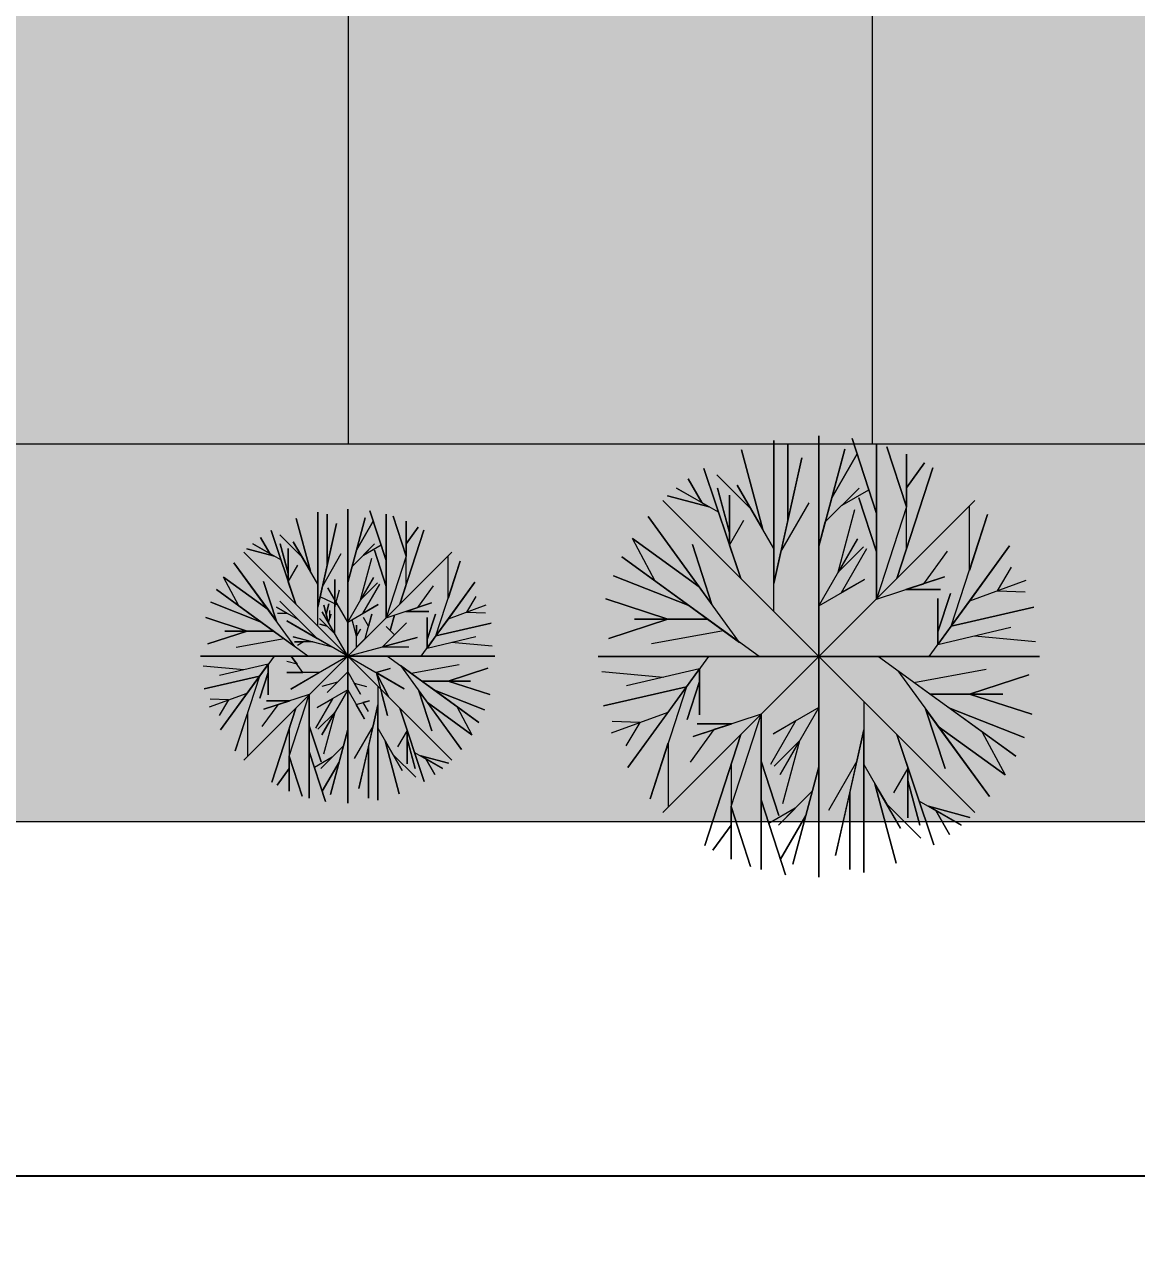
# Model space of a CAD drawing. Header units: millimetres. Extents: x 0 to 241, y -16 to 86.
# Drawn here: x 210.1 to 215.41, y -16.19 to -10.4 of the extents above; entities that cross this region are included whole.
import ezdxf

# ---------------------------------------------------------------- set-up
doc = ezdxf.new("R2010")
doc.units = ezdxf.units.MM
for name, color, linetype, lineweight in [('Warstwa1', 92, 'Continuous', 15), ('Warstwa2', 30, 'Continuous', 15), ('Warstwa3', 7, 'Continuous', 15), ('Warstwa4', 91, 'Continuous', 20)]:
    doc.layers.add(name, color=color, linetype=linetype, lineweight=lineweight)
doc.layers.add('Warstwa5', color=7, linetype='Continuous', lineweight=15, true_color=0x9bc7df)
doc.layers.add('Warstwa8', color=7, linetype='Continuous', lineweight=18, true_color=0xededed)
doc.styles.get("Standard").update_dxf_attribs({"font": 'arial.ttf'})
doc.dimstyles.new('Kopia ISO-25', dxfattribs={"dimtxt": 0.5, "dimasz": 0.5, "dimexe": 0.3, "dimexo": 0, "dimgap": 0.3, "dimtad": 1, "dimdec": 0, "dimtxsty": 'Standard', "dimcen": 2.5, "dimadec": 0, "dimazin": 0, "dimtfac": 1, "dimtdec": 0, "dimtmove": 0, "dimatfit": 3, "dimfxl": 1, "dimarcsym": 0})

# ---------------------------------------------------------------- blocks, each defined once
blk = doc.blocks.new('*D12')
at = {"layer": 'Defpoints', "color": 0, "transparency": 16777216}
for p in [(191.5, -14.2), (218.35, -14.2), (218.35, -15.8916)]:
    blk.add_point(p, dxfattribs=at)
at = {"layer": 'Warstwa3', "color": 0, "lineweight": -2, "transparency": 16777216}
for p, q in [((191.5, -14.2), (191.5, -16.1916)), ((218.35, -14.2), (218.35, -16.1916)), ((192, -15.8916), (217.85, -15.8916))]:
    blk.add_line(p, q, dxfattribs=at)
at = {"layer": 'Warstwa3', "color": 0, "transparency": 16777216}
for points in [[(192, -15.8083), (192, -15.975), (191.5, -15.8916)], [(217.85, -15.8083), (217.85, -15.975), (218.35, -15.8916)]]:
    blk.add_solid(points, dxfattribs=at)
at = {"layer": 'Warstwa3', "color": 0, "transparency": 16777216, "insert": (204.925, -15.3406), "char_height": 0.5, "attachment_point": 5}
blk.add_mtext('27', dxfattribs=at)

msp = doc.modelspace()

# ---------------------------------------------------------------- hatches: boundary and pattern name
at = {"layer": 'Warstwa4'}
h = msp.add_hatch(color=256, dxfattribs=at)
h.set_gradient(color1=(127, 255, 127), color2=(127, 255, 127), tint=1)
h.paths.add_polyline_path([(191.5, -14.2), (218.35, -14.2), (218.35, 26.2), (199.596, 26.887), (199.596, 26.817), (199.596, 26.1232), (206.7291, 25.763), (206.7291, 24.2463), (216.65, 23.8873), (216.65, -12.4), (214.3, -12.4), (193.6, -12.4), (193.5, -12.4), (193.5, 27.1103), (191.5, 27.1835)])
at = {"layer": 'Warstwa8'}
h = msp.add_hatch(dxfattribs=at)
h.set_pattern_fill('ANSI37', color=256, scale=0.001, angle=90, style=0)
h.set_pattern_definition([(135, (218.5, -14.2), (-0.00224506403, -0.00224506403), []), (225, (218.5, -14.2), (0.00224506403, -0.00224506403), [])])
h.paths.add_polyline_path([(193.5, 20.4096), (193.5, 11.7), (196.4357, 11.7, 0.414214), (197.1357, 11), (199.8, 11), (205.6797, 11), (205.3357, 10.5548, -0.414214), (205.6357, 10.2548), (209.3797, 10.2548), (209.3797, -0.3723, 0.414214), (210.8797, -1.8723), (216.65, -1.8723), (216.65, 0.1317), (216.6378, 0.1406), (216.5286, 0.345), (216.65, 0.2569), (216.65, 3.4817), (216.5549, 3.6599), (216.65, 3.5908), (216.65, 7.8411), (216.6205, 7.8626), (216.4991, 8.0898), (216.65, 7.9802), (216.65, 12.7914), (216.3609, 12.6851), (216.3609, 12.5923), (213.9609, 12.5923), (213.9609, 14.4423), (212.8109, 14.4423, -0.414214), (213.9609, 15.5923, -0.414214), (212.8109, 16.7423), (213.9609, 16.7423), (213.9609, 18.5923), (216.3609, 18.5923), (216.3609, 17.3212), (216.65, 17.3212), (216.65, 17.7834), (216.562, 17.9482), (216.65, 17.8843), (216.65, 22.4908), (216.6215, 22.5115), (216.5002, 22.7387), (216.65, 22.6299), (216.65, 23.8873), (206.7291, 24.2463), (206.7291, 25.763), (199.596, 26.1232), (199.596, 26.4096), (196.4357, 26.4096), (196.4357, 20.4096)])
h.paths.add_polyline_path([(197.1884, 15.2219), (198.7884, 15.2219), (198.7884, 14.2219), (197.1884, 14.2219)], flags=16)
h.paths.add_polyline_path([(197.1884, 13.9219), (198.7884, 13.9219), (198.7884, 12.9219), (197.1884, 12.9219)], flags=16)
h.paths.add_polyline_path([(197.1884, 12.6219), (198.7884, 12.6219), (198.7884, 11.6219), (197.1884, 11.6219)], flags=16)
h.paths.add_polyline_path([(201.4757, 14.5902), (201.5757, 14.5902), (201.5757, 13.2902), (201.4757, 13.2902)], flags=16)
h.paths.add_polyline_path([(201.4757, 13.1102), (201.5757, 13.1102), (201.5757, 11.8102), (201.4757, 11.8102)], flags=16)
h.paths.add_polyline_path([(201.9252, 18.0691), (202.2125, 18.1556), (202.2009, 17.9507)], flags=16)
h.paths.add_polyline_path([(200.9858, 22.102), (201.05, 23.2502), (200.2014, 23.2977), (200.3354, 25.6939), (206.326, 25.3588), (206.192, 22.9626), (202.1982, 23.186, -0.414214)], flags=16)
h.paths.add_polyline_path([(204.682, 14.8879), (205.282, 14.8879), (205.282, 14.1879), (204.682, 14.1879)], flags=16)
h.paths.add_polyline_path([(204.682, 14.0379), (205.282, 14.0379), (205.282, 13.3379), (204.682, 13.3379)], flags=16)
h.paths.add_polyline_path([(204.682, 13.1879), (205.282, 13.1879), (205.282, 12.4879), (204.682, 12.4879)], flags=16)
h.paths.add_polyline_path([(204.682, 12.3379), (205.282, 12.3379), (205.282, 11.6379), (204.682, 11.6379)], flags=16)
h.paths.add_polyline_path([(209.7433, 13.877), (209.8433, 13.877), (209.8433, 12.577), (209.7433, 12.577)], flags=16)
h.paths.add_polyline_path([(209.7433, 12.377), (209.8433, 12.377), (209.8433, 11.077), (209.7433, 11.077)], flags=16)
h.paths.add_polyline_path([(209.7433, 10.897), (209.8433, 10.897), (209.8433, 9.597), (209.7433, 9.597)], flags=16)
h.paths.add_polyline_path([(208.8533, 21.4478), (208.9208, 23.8469), (214.9184, 23.678), (214.8509, 21.279), (213.0016, 21.331), (212.9693, 20.1815, -0.414214), (211.8521, 21.3634, -0.414214), (210.6702, 20.2462), (210.7025, 21.3958)], flags=16)
h.paths.add_polyline_path([(212.6933, 10.797), (216.1933, 10.797), (216.1933, 9.097), (212.6933, 9.097), (212.6933, 9.797, -1), (212.6933, 10.097)], flags=16)
h.paths.add_polyline_path([(212.6933, 8.697), (216.1933, 8.697), (216.1933, 6.997), (212.6933, 6.997), (212.6933, 7.697, -1), (212.6933, 7.997)], flags=16)
h.paths.add_polyline_path([(212.6933, 6.597), (216.1933, 6.597), (216.1933, 4.897), (212.6933, 4.897), (212.6933, 5.597, -1), (212.6933, 5.897)], flags=16)
h.paths.add_polyline_path([(212.6933, 4.497), (216.1933, 4.497), (216.1933, 2.797), (212.6933, 2.797), (212.6933, 3.497, -1), (212.6933, 3.797)], flags=16)
h.paths.add_polyline_path([(212.6933, 2.397), (216.1933, 2.397), (216.1933, 0.697), (212.6933, 0.697), (212.6933, 1.397, -1), (212.6933, 1.697)], flags=16)
h.paths.add_polyline_path([(212.6933, 0.297), (216.1933, 0.297), (216.1933, -1.403), (212.6933, -1.403), (212.6933, -0.703, -1), (212.6933, -0.403)], flags=16)
h.paths.add_polyline_path([(205.6357, 10.2548), (205.6357, -0.3723), (209.3797, -0.3723), (209.3797, 10.2548)], flags=17)
h.paths.add_polyline_path([(207.8744, 8.2469), (207.977, 8.5289), (208.0796, 8.2469)], flags=16)
h.paths.add_polyline_path([(193.5, 11.7), (193.5, -3.6059), (197.375, -3.6059, -0.198912), (196.9357, -2.5452), (196.9357, 10.2548, -0.414214), (197.2357, 10.5548), (205.3357, 10.5548), (205.6797, 11), (199.8, 11), (197.1357, 11, -0.414214), (196.4357, 11.7)])
h.paths.add_polyline_path([(194.9983, 7.3509), (194.8957, 7.6329), (195.1009, 7.6329)], flags=16)
h.paths.add_polyline_path([(213.7649, -1.8723), (211.65, -7.4), (211.65, -12.4), (216.6347, -12.4), (216.65, -12.3529), (216.65, -11.4025), (216.5388, -11.1942), (216.65, -11.275), (216.65, -6.6888), (216.6342, -6.6592), (216.65, -6.6707), (216.65, -2.6839), (216.594, -2.5789), (216.65, -2.6196), (216.65, -1.8723)])
h.paths.add_polyline_path([(209.3797, -0.3723), (205.6357, -0.3723), (205.6357, -2.5452), (208.65, -7.4), (208.65, -12.4), (209.0855, -12.4), (209.1236, -12.334), (209.145, -12.4), (211.65, -12.4), (211.65, -7.4), (213.7649, -1.8723), (210.8797, -1.8723, -0.414214)])
h.paths.add_polyline_path([(211.8946, -5.7811), (212.1765, -5.8837), (211.8946, -5.9863)], flags=16)
h.paths.add_polyline_path([(208.476, -1.991), (208.4137, -1.6975), (208.6501, -1.8822)], flags=16)
h.paths.add_polyline_path([(205.6357, -2.5452, -0.414214), (204.1357, -4.0452), (203.15, -4.0452), (203.15, -7.4), (203.15, -12.4), (208.65, -12.4), (208.65, -7.4)])
h.paths.add_polyline_path([(198.4357, -4.0452, -0.198912), (197.375, -3.6059), (193.5, -3.6059), (193.5, -12.3979), (193.5229, -12.4), (197.19, -12.4), (197.19, -12.2864), (197.2, -7.4), (197.2, -12.4), (197.3566, -12.4), (197.3726, -12.3722), (197.3816, -12.4), (203.15, -12.4), (203.15, -7.4), (203.15, -4.0452)])
h.paths.add_polyline_path([(201.7499, -5.7811), (202.0318, -5.8837), (201.7499, -5.9863)], flags=16)
h.paths.add_polyline_path([(195.8415, -10.0982), (195.8415, -10.0329, 1.765487), (194.6697, -9.1767), (194.6182, -9.1032, -1.717481)], flags=16)
h.paths.add_polyline_path([(195.7903, -9.718), (195.7903, -10.6895, -0.955498), (195.7603, -11.3478, -0.955498), (195.7303, -10.6895), (195.7303, -10.1026), (195.1703, -10.1026), (195.1703, -10.0426), (195.7303, -10.0426), (195.7303, -9.778), (194.9303, -9.778), (194.2707, -8.836), (193.9173, -8.8695), (193.9122, -8.8108), (194.3107, -8.776), (194.9703, -9.718)], flags=16)
h.paths.add_polyline_path([(197.1357, 10.2548), (197.1357, 1.9548), (205.4357, 1.9548), (205.4357, 10.2548)], flags=17)
h.paths.add_polyline_path([(199.7357, 3.3548), (199.7357, 2.2048, -0.414214), (198.5857, 3.3548, -0.414214), (197.4357, 2.2048), (197.4357, 3.3548), (197.4357, 10.0548), (198.4357, 10.0548, -1), (198.7357, 10.0548), (199.7357, 10.0548)], flags=16)
h.paths.add_polyline_path([(200.1357, 10.0548), (201.1357, 10.0548, -1), (201.4357, 10.0548), (202.4357, 10.0548), (202.4357, 3.3548), (202.4357, 2.2048, -0.414214), (201.2857, 3.3548, -0.414214), (200.1357, 2.2048), (200.1357, 3.3548)], flags=16)
h.paths.add_polyline_path([(199.8357, 9.2048), (199.8357, 9.4048), (200.0357, 9.4048), (200.0357, 9.2048)], flags=16)
h.paths.add_polyline_path([(200.0357, 4.1048), (200.0357, 3.9048), (199.8357, 3.9048), (199.8357, 4.1048)], flags=16)
h.paths.add_polyline_path([(202.8357, 10.0548), (203.8357, 10.0548, -1), (204.1357, 10.0548), (205.1357, 10.0548), (205.1357, 3.3548), (205.1357, 2.2048, -0.414214), (203.9857, 3.3548, -0.414214), (202.8357, 2.2048), (202.8357, 3.3548)], flags=16)
h.paths.add_polyline_path([(197.3857, 9.2048), (197.1857, 9.2048), (197.1857, 9.4048), (197.3857, 9.4048)], flags=16)
h.paths.add_polyline_path([(202.5357, 9.2048), (202.5357, 9.4048), (202.7357, 9.4048), (202.7357, 9.2048)], flags=16)
h.paths.add_polyline_path([(197.3857, 4.1048), (197.3857, 3.9048), (197.1857, 3.9048), (197.1857, 4.1048)], flags=16)
h.paths.add_polyline_path([(202.5357, 4.1048), (202.7357, 4.1048), (202.7357, 3.9048), (202.5357, 3.9048)], flags=16)
h.paths.add_polyline_path([(205.1854, 9.2575), (205.1854, 9.4575), (205.3854, 9.4575), (205.3854, 9.2575)], flags=16)
h.paths.add_polyline_path([(205.1854, 4.1575), (205.3854, 4.1575), (205.3854, 3.9575), (205.1854, 3.9575)], flags=16)
h.paths.add_polyline_path([(198.7464, 21.6634), (198.7464, 25.4801), (197.0978, 25.4801), (197.0978, 21.6634)], flags=24)

# ---------------------------------------------------------------- linework, layer by layer
at = {"layer": 'Warstwa1'}
for p, q in [((216.8093, -12.4), (193.6, -12.4)), ((213.6791, -13.1988), (213.6791, -12.3828)), ((213.6791, -12.3828), (213.6791, -12.898)), ((213.7464, -12.7644), (213.7464, -12.3971)), ((213.7464, -12.3971), (213.7464, -12.7644)), ((213.8939, -14.4666), (213.8939, -12.3606)), ((213.8939, -12.3606), (213.8939, -13.4136)), ((213.8939, -13.4136), (213.8939, -12.3606)), ((213.8939, -12.3606), (213.8939, -14.4666)), ((214.1687, -12.7302), (214.0526, -12.3726)), ((214.0526, -12.3726), (214.1687, -12.7302)), ((214.1687, -12.7302), (214.1687, -12.3971)), ((214.1687, -12.3971), (214.1687, -12.9142)), ((213.6264, -12.8067), (213.5247, -12.4274)), ((213.5247, -12.4274), (213.6264, -12.8067)), ((213.8939, -12.8871), (214.0183, -12.4231)), ((214.0183, -12.4231), (213.9561, -12.6551)), ((213.9561, -12.6551), (214.0765, -12.4464)), ((214.0765, -12.4464), (213.9561, -12.6551)), ((214.312, -12.698), (214.219, -12.4121)), ((214.219, -12.4121), (214.312, -12.698)), ((214.312, -12.6088), (214.312, -12.4472)), ((214.312, -12.4472), (214.312, -12.698)), ((213.5216, -13.0413), (213.3457, -12.5153)), ((213.3457, -12.5153), (213.5216, -13.0413)), ((213.6791, -13.064), (213.8136, -12.4648)), ((213.8136, -12.4648), (213.7464, -12.7644)), ((214.2662, -13.0413), (214.4381, -12.5122)), ((214.4381, -12.5122), (214.2662, -13.0413)), ((214.312, -12.6088), (214.3987, -12.4895)), ((214.3987, -12.4895), (214.312, -12.6088)), ((213.3359, -12.6788), (213.2702, -12.5652)), ((213.2702, -12.5652), (213.3359, -12.6788)), ((213.5699, -12.7089), (213.4075, -12.5465)), ((213.4157, -12.7246), (213.2147, -12.6089)), ((213.2147, -12.6089), (213.3359, -12.6788)), ((213.4682, -12.822), (213.4112, -12.6093)), ((213.4112, -12.6093), (213.4397, -12.7156)), ((213.6791, -12.898), (213.5045, -12.5956)), ((213.5045, -12.5956), (213.6264, -12.8067)), ((213.925, -12.7711), (214.0865, -12.6096)), ((214.0865, -12.6096), (214.0057, -12.6904)), ((214.0057, -12.6904), (214.1321, -12.6174)), ((214.312, -12.9005), (214.312, -12.6088)), ((213.8939, -13.4136), (213.1493, -12.669)), ((213.1493, -12.669), (214.6385, -14.1582)), ((213.1493, -14.1582), (214.6385, -12.669)), ((213.371, -12.6991), (213.173, -12.6461)), ((213.173, -12.6461), (213.371, -12.6991)), ((213.3359, -12.6788), (213.371, -12.6991)), ((213.4682, -12.8815), (213.4682, -12.6435)), ((213.4682, -12.6435), (213.4682, -12.8815)), ((213.7127, -12.9142), (213.8482, -12.6796)), ((213.9561, -12.6551), (213.8939, -12.8871)), ((213.8939, -13.4136), (214.6385, -12.669)), ((214.1687, -12.9142), (214.0848, -12.6558)), ((214.0848, -12.6558), (214.1687, -12.9142)), ((211.5034, -13.268), (211.5034, -12.7239)), ((211.5034, -12.7239), (211.5034, -13.0674)), ((211.5483, -12.9783), (211.5483, -12.7335)), ((211.5483, -12.7335), (211.5483, -12.9783)), ((211.6466, -14.1132), (211.6466, -12.7092)), ((211.6466, -12.7092), (211.6466, -13.4112)), ((211.6466, -13.4112), (211.6466, -12.7092)), ((211.6466, -12.7092), (211.6466, -14.1132)), ((211.8298, -12.9555), (211.7524, -12.7172)), ((211.7524, -12.7172), (211.8298, -12.9555)), ((211.8298, -12.9555), (211.8298, -12.7335)), ((211.8298, -12.7335), (211.8298, -13.0782)), ((211.9253, -12.9341), (211.8634, -12.7435)), ((211.8634, -12.7435), (211.9253, -12.9341)), ((213.5161, -13.3458), (213.08, -12.7456)), ((213.08, -12.7456), (213.3235, -13.0807)), ((213.4397, -12.7156), (213.4682, -12.822)), ((213.6264, -12.8067), (213.5699, -12.7089)), ((213.9863, -13.0109), (214.0664, -12.7119)), ((214.312, -12.698), (214.1687, -13.1388)), ((214.1687, -13.1388), (214.1687, -12.7302)), ((214.5256, -13.2689), (214.699, -12.735)), ((214.6123, -13.0019), (214.6123, -12.6952)), ((214.699, -12.735), (214.6123, -13.0019)), ((211.4683, -13.0065), (211.4005, -12.7537)), ((211.4005, -12.7537), (211.4683, -13.0065)), ((211.5034, -13.1781), (211.5931, -12.7786)), ((211.5931, -12.7786), (211.5483, -12.9783)), ((211.6466, -13.0602), (211.7295, -12.7508)), ((211.7295, -12.7508), (211.6881, -12.9055)), ((211.6881, -12.9055), (211.7684, -12.7664)), ((211.7684, -12.7664), (211.6881, -12.9055)), ((211.9253, -12.8747), (211.9253, -12.7669)), ((211.9253, -12.7669), (211.9253, -12.9341)), ((211.9253, -12.8747), (211.9831, -12.7951)), ((211.9831, -12.7951), (211.9253, -12.8747)), ((213.4682, -12.8815), (213.4682, -12.7625)), ((213.4682, -12.7625), (213.4682, -12.822)), ((213.4682, -12.8815), (213.5366, -12.763)), ((213.7464, -12.7644), (213.6791, -13.064)), ((213.8939, -12.8871), (213.925, -12.7711)), ((211.2746, -12.9213), (211.2308, -12.8455)), ((211.2308, -12.8455), (211.2746, -12.9213)), ((211.3984, -13.163), (211.2811, -12.8123)), ((211.2811, -12.8123), (211.3984, -13.163)), ((211.4306, -12.9413), (211.3224, -12.8331)), ((211.5034, -13.0674), (211.387, -12.8658)), ((211.387, -12.8658), (211.4683, -13.0065)), ((211.8948, -13.163), (212.0094, -12.8102)), ((212.0094, -12.8102), (211.8948, -13.163)), ((213.3235, -13.0807), (213.0049, -12.8493)), ((213.0049, -12.8493), (213.3235, -13.0807)), ((213.1141, -13.0538), (213.0049, -12.8493)), ((213.4682, -12.822), (213.4682, -12.8815)), ((213.8939, -13.1709), (214.0787, -12.8509)), ((214.0787, -12.8509), (213.9863, -13.0109)), ((211.6466, -13.4112), (211.1502, -12.9148)), ((211.1502, -12.9148), (212.143, -13.9076)), ((211.1502, -13.9076), (212.143, -12.9148)), ((211.298, -12.9348), (211.166, -12.8995)), ((211.166, -12.8995), (211.298, -12.9348)), ((211.3278, -12.9518), (211.1938, -12.8747)), ((211.1938, -12.8747), (211.2746, -12.9213)), ((211.2746, -12.9213), (211.298, -12.9348)), ((211.3628, -13.0167), (211.3248, -12.8749)), ((211.3248, -12.8749), (211.3438, -12.9458)), ((211.3628, -13.0564), (211.3628, -12.8977)), ((211.3628, -12.8977), (211.3628, -13.0564)), ((211.5258, -13.0782), (211.6161, -12.9218)), ((211.6881, -12.9055), (211.6466, -13.0602)), ((211.6466, -13.4112), (212.143, -12.9148)), ((211.6673, -12.9828), (211.775, -12.8752)), ((211.775, -12.8752), (211.7212, -12.929)), ((211.7212, -12.929), (211.8054, -12.8804)), ((211.8298, -13.0782), (211.7739, -12.906)), ((211.7739, -12.906), (211.8298, -13.0782)), ((211.9253, -13.0691), (211.9253, -12.8747)), ((213.3841, -13.1642), (213.2914, -12.879)), ((213.2914, -12.879), (213.3841, -13.1642)), ((213.5216, -13.0413), (213.4682, -12.8815)), ((213.6791, -12.898), (213.6791, -13.064)), ((213.6791, -13.064), (213.7127, -12.9142)), ((213.8939, -12.8871), (213.8939, -13.1709)), ((213.9863, -13.0109), (214.107, -12.8902)), ((214.107, -12.8902), (213.9863, -13.0109)), ((214.0028, -13.1081), (214.1239, -12.8983)), ((214.1687, -12.9142), (214.1687, -13.1388)), ((214.2662, -13.0413), (214.312, -12.9005)), ((214.3944, -13.0655), (214.5074, -12.9099)), ((214.4204, -13.4136), (214.8045, -12.8849)), ((214.8045, -12.8849), (214.6125, -13.1493)), ((211.3947, -13.366), (211.104, -12.9658)), ((211.104, -12.9658), (211.2663, -13.1892)), ((211.3438, -12.9458), (211.3628, -13.0167)), ((211.3628, -13.0564), (211.3628, -12.9771)), ((211.3628, -12.9771), (211.3628, -13.0167)), ((211.3628, -13.0564), (211.4084, -12.9774)), ((211.4683, -13.0065), (211.4306, -12.9413)), ((211.5483, -12.9783), (211.5034, -13.1781)), ((211.7082, -13.1427), (211.7616, -12.9433)), ((211.9253, -12.9341), (211.8298, -13.2279)), ((211.8298, -13.2279), (211.8298, -12.9555)), ((212.0677, -13.3147), (212.1834, -12.9587)), ((212.1256, -13.1367), (212.1256, -12.9322)), ((212.1834, -12.9587), (212.1256, -13.1367)), ((213.6094, -13.4136), (212.9545, -12.9378)), ((212.9545, -12.9378), (213.2736, -13.1697)), ((211.2663, -13.1892), (211.0539, -13.0349)), ((211.0539, -13.0349), (211.2663, -13.1892)), ((211.1267, -13.1713), (211.0539, -13.0349)), ((211.3628, -13.0167), (211.3628, -13.0564)), ((211.6466, -13.0602), (211.6673, -12.9828)), ((211.6466, -13.2494), (211.7698, -13.036)), ((211.7698, -13.036), (211.7082, -13.1427)), ((213.2736, -13.1697), (212.914, -13.0283)), ((212.914, -13.0283), (213.2736, -13.1697)), ((214.1687, -13.1388), (214.4939, -13.0332)), ((214.4939, -13.0332), (214.3091, -13.0932)), ((214.7473, -13.0997), (214.8137, -12.9874)), ((211.4569, -13.4112), (211.0204, -13.094)), ((211.0204, -13.094), (211.2331, -13.2486)), ((211.3068, -13.2449), (211.245, -13.0547)), ((211.245, -13.0547), (211.3068, -13.2449)), ((211.3984, -13.163), (211.3628, -13.0564)), ((211.5034, -13.0674), (211.5034, -13.1781)), ((211.5034, -13.1781), (211.5258, -13.0782)), ((211.6466, -13.2494), (211.5519, -13.0853)), ((211.5519, -13.0853), (211.5992, -13.1673)), ((211.5857, -13.3056), (211.5857, -13.046)), ((211.5857, -13.046), (211.5857, -13.1758)), ((211.5857, -13.1758), (211.6076, -13.0941)), ((211.6466, -13.0602), (211.6466, -13.2494)), ((211.7082, -13.1427), (211.7887, -13.0622)), ((211.7887, -13.0622), (211.7082, -13.1427)), ((211.7192, -13.2075), (211.7999, -13.0676)), ((211.8298, -13.0782), (211.8298, -13.2279)), ((211.8948, -13.163), (211.9253, -13.0691)), ((211.9803, -13.1791), (212.0556, -13.0753)), ((211.9976, -13.4112), (212.2537, -13.0587)), ((212.2537, -13.0587), (212.1257, -13.2349)), ((213.3235, -13.0807), (213.3841, -13.1642)), ((213.5216, -13.0413), (213.5216, -13.0413)), ((213.5216, -13.0413), (213.6791, -13.1988)), ((214.2662, -13.0413), (213.8939, -13.4136)), ((213.8939, -13.1709), (214.1117, -13.0452)), ((214.1117, -13.0452), (214.0028, -13.1081)), ((214.3091, -13.0932), (214.3944, -13.0655)), ((214.3091, -13.0932), (214.4744, -13.0932)), ((214.4744, -13.0932), (214.3091, -13.0932)), ((214.8822, -13.05), (214.6125, -13.1493)), ((214.8822, -13.05), (214.6125, -13.1493)), ((214.8822, -13.05), (214.8822, -13.05)), ((214.8822, -13.05), (214.8822, -13.05)), ((214.8822, -13.05), (214.8822, -13.05)), ((214.8822, -13.05), (214.8822, -13.05)), ((214.8822, -13.05), (214.8822, -13.05)), ((214.8822, -13.05), (214.8822, -13.05)), ((211.2331, -13.2486), (210.9933, -13.1543)), ((210.9933, -13.1543), (211.2331, -13.2486)), ((211.5011, -13.3272), (211.3224, -13.1485)), ((211.3224, -13.1485), (211.4118, -13.2378)), ((211.5992, -13.1673), (211.5146, -13.1281)), ((212.2156, -13.2019), (212.2598, -13.127)), ((213.1745, -13.235), (212.8775, -13.1385)), ((212.8775, -13.1385), (213.1745, -13.235)), ((214.4624, -13.2955), (214.5218, -13.1128)), ((214.5218, -13.1128), (214.4624, -13.2955)), ((214.4624, -13.3558), (214.4624, -13.1361)), ((214.4624, -13.1361), (214.4624, -13.2955)), ((214.6125, -13.1493), (214.5256, -13.2689)), ((214.6125, -13.1493), (214.6125, -13.1493)), ((214.6125, -13.1493), (214.6125, -13.1493)), ((214.6125, -13.1493), (214.6125, -13.1493)), ((214.7473, -13.0997), (214.7473, -13.0997)), ((214.7473, -13.0997), (214.8794, -13.1043)), ((211.2663, -13.1892), (211.3068, -13.2449)), ((211.4118, -13.2378), (211.3063, -13.1769)), ((211.3063, -13.1769), (211.359, -13.2074)), ((211.359, -13.2074), (211.312, -13.2074)), ((211.3984, -13.163), (211.3984, -13.163)), ((211.3984, -13.163), (211.5034, -13.268)), ((211.6466, -13.4112), (211.5248, -13.2001)), ((211.5248, -13.2001), (211.5857, -13.3056)), ((211.5552, -13.2529), (211.5327, -13.1688)), ((211.5327, -13.1688), (211.5439, -13.2108)), ((211.5439, -13.2108), (211.557, -13.162)), ((211.557, -13.162), (211.5439, -13.2108)), ((211.5439, -13.2108), (211.5552, -13.2529)), ((211.5552, -13.2529), (211.5664, -13.2111)), ((211.5608, -13.232), (211.5608, -13.1934)), ((211.5664, -13.2111), (211.5608, -13.232)), ((211.8948, -13.163), (211.6466, -13.4112)), ((211.6466, -13.2494), (211.7918, -13.1656)), ((211.7918, -13.1656), (211.7192, -13.2075)), ((211.7303, -13.3275), (211.7616, -13.2106)), ((211.7616, -13.2106), (211.746, -13.269)), ((211.8298, -13.2279), (212.0466, -13.1575)), ((212.0466, -13.1575), (211.9234, -13.1975)), ((211.9234, -13.1975), (211.9803, -13.1791)), ((211.9234, -13.1975), (212.0336, -13.1975)), ((212.0336, -13.1975), (211.9234, -13.1975)), ((212.0256, -13.3324), (212.0652, -13.2106)), ((212.0652, -13.2106), (212.0256, -13.3324)), ((212.3054, -13.1688), (212.1257, -13.2349)), ((212.3054, -13.1688), (212.1257, -13.2349)), ((212.2156, -13.2019), (212.2156, -13.2019)), ((212.2156, -13.2019), (212.3036, -13.205)), ((212.3054, -13.1688), (212.3054, -13.1688)), ((212.3054, -13.1688), (212.3054, -13.1688)), ((212.3054, -13.1688), (212.3054, -13.1688)), ((212.3054, -13.1688), (212.3054, -13.1688)), ((212.3054, -13.1688), (212.3054, -13.1688)), ((212.3054, -13.1688), (212.3054, -13.1688)), ((213.2736, -13.1697), (213.3635, -13.235)), ((214.5256, -13.2689), (214.9203, -13.1784)), ((214.9203, -13.1784), (214.5256, -13.2689)), ((211.167, -13.2921), (210.969, -13.2277)), ((210.969, -13.2277), (211.167, -13.2921)), ((211.2331, -13.2486), (211.293, -13.2921)), ((211.6466, -13.4112), (211.3556, -13.2432)), ((211.3556, -13.2432), (211.5011, -13.3272)), ((211.5857, -13.3056), (211.5119, -13.2319)), ((211.5119, -13.2319), (211.5488, -13.2688)), ((211.5488, -13.2688), (211.5139, -13.2594)), ((211.5139, -13.2594), (211.5488, -13.2688)), ((211.6885, -13.3162), (211.6673, -13.2374)), ((211.6885, -13.3693), (211.6885, -13.2631)), ((211.6885, -13.2631), (211.6885, -13.3162)), ((211.746, -13.269), (211.7217, -13.2269)), ((211.8122, -13.3668), (211.9268, -13.2522)), ((211.8695, -13.3095), (211.8298, -13.2699)), ((211.8298, -13.2699), (211.8497, -13.2897)), ((211.8497, -13.2897), (211.8697, -13.215)), ((211.8697, -13.215), (211.8497, -13.2897)), ((211.9268, -13.2522), (211.8695, -13.3095)), ((212.0256, -13.3726), (212.0256, -13.2262)), ((212.0256, -13.2262), (212.0256, -13.3324)), ((212.1257, -13.2349), (212.0677, -13.3147)), ((212.0677, -13.3147), (212.3309, -13.2544)), ((212.3309, -13.2544), (212.0677, -13.3147)), ((212.1257, -13.2349), (212.1257, -13.2349)), ((212.1257, -13.2349), (212.1257, -13.2349)), ((212.1257, -13.2349), (212.1257, -13.2349)), ((213.1745, -13.235), (212.8921, -13.3267)), ((212.8921, -13.3267), (213.1745, -13.235)), ((213.3635, -13.235), (213.0154, -13.235)), ((213.0154, -13.235), (213.1745, -13.235)), ((213.1745, -13.235), (213.3635, -13.235)), ((213.3635, -13.235), (213.5161, -13.3458)), ((214.5256, -13.2689), (214.4624, -13.3558)), ((211.167, -13.2921), (210.9788, -13.3532)), ((210.9788, -13.3532), (211.167, -13.2921)), ((211.293, -13.2921), (211.0609, -13.2921)), ((211.0609, -13.2921), (211.167, -13.2921)), ((211.3439, -13.329), (211.1142, -13.3708)), ((211.167, -13.2921), (211.293, -13.2921)), ((211.293, -13.2921), (211.3947, -13.366)), ((211.5732, -13.3688), (211.3867, -13.3188)), ((211.3867, -13.3188), (211.4799, -13.3438)), ((211.5011, -13.3272), (211.5732, -13.3688)), ((211.6466, -13.4112), (211.9778, -13.3224)), ((211.6466, -13.4112), (211.7303, -13.3275)), ((211.6885, -13.3162), (211.708, -13.2824)), ((211.708, -13.2824), (211.6885, -13.3162)), ((211.9778, -13.3224), (211.8122, -13.3668)), ((212.0677, -13.3147), (212.0256, -13.3726)), ((212.0256, -13.3726), (212.2576, -13.3179)), ((213.4398, -13.2904), (213.0953, -13.353)), ((214.4624, -13.3558), (214.8104, -13.2737)), ((214.4624, -13.2955), (214.4624, -13.3558)), ((214.6364, -13.3148), (214.9287, -13.341)), ((211.4799, -13.3438), (211.3921, -13.3438)), ((211.3921, -13.3438), (211.436, -13.3438)), ((211.436, -13.3438), (211.4065, -13.3608)), ((211.8122, -13.3668), (211.9374, -13.3668)), ((212.0256, -13.3324), (212.0256, -13.3726)), ((212.1416, -13.3453), (212.3365, -13.3627)), ((211.6466, -13.4112), (210.9446, -13.4112)), ((210.9446, -13.4112), (212.3486, -13.4112)), ((211.4982, -13.4112), (210.9446, -13.4112)), ((211.2956, -13.4112), (211.0395, -13.7636)), ((211.6466, -13.4112), (211.1502, -13.9076)), ((211.2956, -13.4112), (211.4982, -13.4112)), ((211.2956, -13.4112), (211.4569, -13.4112)), ((211.4047, -13.4504), (211.3556, -13.4373)), ((211.6466, -13.4112), (211.3746, -13.5682)), ((211.4331, -13.4897), (211.3763, -13.4112)), ((211.3763, -13.4112), (211.4047, -13.4504)), ((211.3984, -13.6594), (211.6466, -13.4112)), ((211.6466, -13.4112), (211.6466, -14.1132)), ((212.3486, -13.4112), (211.6466, -13.4112)), ((212.143, -13.9076), (211.6466, -13.4112)), ((211.6466, -14.1132), (211.6466, -13.4112)), ((211.6466, -13.4112), (212.3486, -13.4112)), ((211.6466, -13.4112), (212.143, -13.9076)), ((211.6466, -13.4112), (211.9166, -13.567)), ((211.9976, -13.4112), (211.7951, -13.4112)), ((211.7951, -13.4112), (212.3486, -13.4112)), ((211.9976, -13.4112), (211.8363, -13.4112)), ((211.8363, -13.4112), (212.2729, -13.7283)), ((213.8939, -13.4136), (212.8409, -13.4136)), ((212.8409, -13.4136), (214.9469, -13.4136)), ((213.6713, -13.4136), (212.8409, -13.4136)), ((213.3674, -13.4136), (212.9833, -13.9423)), ((213.8939, -13.4136), (213.1493, -14.1582)), ((213.3674, -13.4136), (213.6713, -13.4136)), ((213.3674, -13.4136), (213.6094, -13.4136)), ((213.5216, -13.7859), (213.8939, -13.4136)), ((213.8939, -13.4136), (213.8939, -14.4666)), ((214.9469, -13.4136), (213.8939, -13.4136)), ((214.6385, -14.1582), (213.8939, -13.4136)), ((213.8939, -14.4666), (213.8939, -13.4136)), ((213.8939, -13.4136), (214.9469, -13.4136)), ((213.8939, -13.4136), (214.6385, -14.1582)), ((214.4204, -13.4136), (214.1166, -13.4136)), ((214.1166, -13.4136), (214.9469, -13.4136)), ((214.4204, -13.4136), (214.1785, -13.4136)), ((214.1785, -13.4136), (214.8333, -13.8894)), ((211.1516, -13.4771), (210.9568, -13.4596)), ((211.2676, -13.4497), (211.0356, -13.5044)), ((211.2255, -13.5077), (211.2676, -13.4497)), ((211.2676, -13.4899), (211.228, -13.6117)), ((211.228, -13.6117), (211.2676, -13.4899)), ((211.2676, -13.4497), (211.2676, -13.5962)), ((211.2676, -13.4899), (211.2676, -13.4497)), ((211.2676, -13.5962), (211.2676, -13.4899)), ((211.5106, -13.4897), (211.3556, -13.4897)), ((211.3556, -13.4897), (211.4331, -13.4897)), ((211.3746, -13.5682), (211.5106, -13.4897)), ((211.6466, -13.4869), (211.5491, -13.5844)), ((211.6466, -13.4869), (211.708, -13.5932)), ((211.7816, -13.4891), (211.8491, -13.471)), ((211.8491, -13.471), (211.7816, -13.4891)), ((211.9166, -13.567), (211.7816, -13.4891)), ((211.7816, -13.4891), (211.8423, -13.6069)), ((211.8423, -13.6069), (211.7816, -13.4891)), ((211.7816, -13.4891), (211.8366, -13.6942)), ((212.0002, -13.5303), (211.8985, -13.4563)), ((211.8985, -13.4563), (212.1893, -13.8565)), ((211.9494, -13.4933), (212.179, -13.4516)), ((212.1262, -13.5303), (212.3145, -13.4691)), ((212.3145, -13.4691), (212.1262, -13.5303)), ((213.1514, -13.5125), (212.8592, -13.4862)), ((213.3254, -13.4715), (212.9774, -13.5535)), ((213.2622, -13.5584), (213.3254, -13.4715)), ((213.3254, -13.4715), (213.3254, -13.6911)), ((213.3254, -13.5317), (213.3254, -13.4715)), ((214.4243, -13.5922), (214.2717, -13.4814)), ((214.2717, -13.4814), (214.7079, -14.0817)), ((214.348, -13.5368), (214.6925, -13.4742)), ((214.6133, -13.5922), (214.8957, -13.5005)), ((214.8957, -13.5005), (214.6133, -13.5922)), ((211.2255, -13.5077), (210.9624, -13.568)), ((210.9624, -13.568), (211.2255, -13.5077)), ((211.2255, -13.5077), (211.1099, -13.8636)), ((211.1676, -13.5874), (211.2255, -13.5077)), ((211.5979, -13.5356), (211.5225, -13.5558)), ((211.5491, -13.5844), (211.5979, -13.5356)), ((211.708, -13.5932), (211.6773, -13.54)), ((211.6773, -13.54), (211.7362, -13.5558)), ((211.8948, -13.6594), (211.7898, -13.5544)), ((211.7898, -13.5544), (211.7898, -14.0984)), ((212.0601, -13.5738), (212.0002, -13.5303)), ((212.0002, -13.5303), (212.2323, -13.5303)), ((212.1262, -13.5303), (212.0002, -13.5303)), ((212.2323, -13.5303), (212.1262, -13.5303)), ((212.1262, -13.5303), (212.3242, -13.5946)), ((212.3242, -13.5946), (212.1262, -13.5303)), ((213.2622, -13.5584), (212.8675, -13.6488)), ((212.8675, -13.6488), (213.2622, -13.5584)), ((213.2622, -13.5584), (213.0888, -14.0923)), ((213.1753, -13.678), (213.2622, -13.5584)), ((213.3254, -13.5317), (213.266, -13.7144)), ((213.266, -13.7144), (213.3254, -13.5317)), ((213.3254, -13.6911), (213.3254, -13.5317)), ((210.9878, -13.6535), (211.1676, -13.5874)), ((210.9878, -13.6535), (211.1676, -13.5874)), ((211.0777, -13.6205), (210.9896, -13.6174)), ((211.0395, -13.7636), (211.1676, -13.5874)), ((211.1676, -13.5874), (211.1676, -13.5874)), ((211.1676, -13.5874), (211.1676, -13.5874)), ((211.1676, -13.5874), (211.1676, -13.5874)), ((211.4634, -13.5944), (211.2467, -13.6648)), ((211.3679, -13.8882), (211.4634, -13.5944)), ((211.4634, -13.5944), (211.4634, -13.8668)), ((211.4634, -13.7441), (211.4634, -13.5944)), ((211.574, -13.6149), (211.4933, -13.7547)), ((211.6466, -13.5729), (211.5014, -13.6568)), ((211.5014, -13.6568), (211.574, -13.6149)), ((211.6466, -13.5729), (211.5234, -13.7863)), ((211.6466, -13.7622), (211.6466, -13.5729)), ((211.6466, -13.5729), (211.7262, -13.7108)), ((211.8366, -13.6942), (211.8091, -13.5916)), ((212.0269, -13.6331), (211.9865, -13.5774)), ((211.9865, -13.5774), (212.0483, -13.7676)), ((212.0483, -13.7676), (211.9865, -13.5774)), ((212.2729, -13.7283), (212.0601, -13.5738)), ((212.0601, -13.5738), (212.2999, -13.6681)), ((212.2999, -13.6681), (212.0601, -13.5738)), ((214.5142, -13.6575), (214.4243, -13.5922)), ((214.4243, -13.5922), (214.7724, -13.5922)), ((214.6133, -13.5922), (214.4243, -13.5922)), ((214.7724, -13.5922), (214.6133, -13.5922)), ((214.6133, -13.5922), (214.9103, -13.6888)), ((214.9103, -13.6888), (214.6133, -13.5922)), ((210.9878, -13.6535), (210.9878, -13.6535)), ((210.9878, -13.6535), (210.9878, -13.6535)), ((210.9878, -13.6535), (210.9878, -13.6535)), ((210.9878, -13.6535), (210.9878, -13.6535)), ((210.9878, -13.6535), (210.9878, -13.6535)), ((210.9878, -13.6535), (210.9878, -13.6535)), ((211.0777, -13.6205), (211.0334, -13.6953)), ((211.0777, -13.6205), (211.0777, -13.6205)), ((211.313, -13.6433), (211.2376, -13.747)), ((211.2467, -13.6648), (211.3698, -13.6248)), ((211.3698, -13.6248), (211.2596, -13.6248)), ((211.2596, -13.6248), (211.3698, -13.6248)), ((211.3984, -13.6594), (211.2838, -14.0121)), ((211.2838, -14.0121), (211.3984, -13.6594)), ((211.3698, -13.6248), (211.313, -13.6433)), ((211.3984, -13.6594), (211.3679, -13.7532)), ((211.6864, -13.6419), (211.7511, -13.6245)), ((211.7262, -13.7108), (211.6864, -13.6419)), ((211.7898, -13.6443), (211.7001, -14.0437)), ((211.7511, -13.6245), (211.7187, -13.6332)), ((211.7187, -13.6332), (211.7436, -13.6763)), ((211.745, -13.844), (211.7898, -13.6443)), ((211.7898, -13.6443), (211.7674, -13.7441)), ((211.7898, -13.7549), (211.7898, -13.6443)), ((211.8948, -13.6594), (212.0121, -14.0101)), ((212.0121, -14.0101), (211.8948, -13.6594)), ((211.8948, -13.6594), (211.8948, -13.6594)), ((211.8948, -13.6594), (211.9304, -13.7659)), ((212.1893, -13.8565), (212.0269, -13.6331)), ((212.0269, -13.6331), (212.2393, -13.7874)), ((212.2393, -13.7874), (212.0269, -13.6331)), ((212.1665, -13.6511), (212.2393, -13.7874)), ((212.9057, -13.7772), (213.1753, -13.678)), ((212.9057, -13.7772), (213.1753, -13.678)), ((212.9833, -13.9423), (213.1753, -13.678)), ((213.1753, -13.678), (213.1753, -13.678)), ((213.1753, -13.678), (213.1753, -13.678)), ((213.1753, -13.678), (213.1753, -13.678)), ((213.8939, -13.6563), (213.6761, -13.782)), ((213.8939, -13.6563), (213.7091, -13.9764)), ((213.8939, -13.9401), (213.8939, -13.6563)), ((214.2662, -13.7859), (214.1087, -13.6284)), ((214.1087, -13.6284), (214.1087, -14.4445)), ((214.4643, -13.7465), (214.4037, -13.663)), ((214.4037, -13.663), (214.4964, -13.9483)), ((214.4964, -13.9483), (214.4037, -13.663)), ((214.8333, -13.8894), (214.5142, -13.6575)), ((214.5142, -13.6575), (214.8739, -13.799)), ((214.8739, -13.799), (214.5142, -13.6575)), ((211.1099, -13.8636), (211.1677, -13.6856)), ((211.1677, -13.6856), (211.1677, -13.8901)), ((211.585, -13.6796), (211.5045, -13.7601)), ((211.5045, -13.7601), (211.585, -13.6796)), ((211.5234, -13.7863), (211.585, -13.6796)), ((211.585, -13.6796), (211.5316, -13.879)), ((213.0405, -13.7276), (212.9084, -13.7229)), ((213.0405, -13.7276), (212.9741, -13.8398)), ((213.0405, -13.7276), (213.0405, -13.7276)), ((213.6191, -13.6884), (213.294, -13.7941)), ((213.294, -13.7941), (213.4787, -13.7341)), ((213.4787, -13.7341), (213.3134, -13.7341)), ((213.3134, -13.7341), (213.4787, -13.7341)), ((213.4787, -13.7341), (213.3934, -13.7618)), ((213.4759, -14.1292), (213.6191, -13.6884)), ((213.6191, -13.6884), (213.6191, -14.0971)), ((213.6191, -13.9131), (213.6191, -13.6884)), ((213.785, -13.7192), (213.6639, -13.9289)), ((213.6761, -13.782), (213.785, -13.7192)), ((211.3679, -13.7532), (211.3679, -13.9477)), ((211.4634, -14.0888), (211.4634, -13.7441)), ((211.4634, -13.7441), (211.5194, -13.9163)), ((211.5194, -13.9163), (211.4634, -13.7441)), ((211.6466, -13.7622), (211.5637, -14.0715)), ((211.6052, -13.9168), (211.6466, -13.7622)), ((211.6466, -13.7622), (211.6259, -13.8395)), ((211.7674, -13.7441), (211.6771, -13.9005)), ((211.7898, -14.0984), (211.7898, -13.7549)), ((211.7898, -13.7549), (211.9062, -13.9565)), ((211.9304, -13.7659), (211.8848, -13.8449)), ((211.9304, -13.7659), (211.9304, -13.9246)), ((211.9304, -13.9246), (211.9304, -13.7659)), ((211.9304, -13.7659), (211.9304, -13.8453)), ((211.9304, -13.8056), (211.9304, -13.7659)), ((212.9057, -13.7772), (212.9057, -13.7772)), ((212.9057, -13.7772), (212.9057, -13.7772)), ((212.9057, -13.7772), (212.9057, -13.7772)), ((212.9057, -13.7772), (212.9057, -13.7772)), ((212.9057, -13.7772), (212.9057, -13.7772)), ((212.9057, -13.7772), (212.9057, -13.7772)), ((213.3934, -13.7618), (213.2804, -13.9174)), ((213.5216, -13.7859), (213.3497, -14.3151)), ((213.3497, -14.3151), (213.5216, -13.7859)), ((213.5216, -13.7859), (213.4759, -13.9267)), ((214.1087, -13.7633), (213.9742, -14.3624)), ((214.0415, -14.0629), (214.1087, -13.7633)), ((214.1087, -13.7633), (214.0751, -13.9131)), ((214.1087, -13.9292), (214.1087, -13.7633)), ((214.2662, -13.7859), (214.4421, -14.312)), ((214.4421, -14.312), (214.2662, -13.7859)), ((214.2662, -13.7859), (214.2662, -13.7859)), ((214.2662, -13.7859), (214.3196, -13.9457)), ((214.7079, -14.0817), (214.4643, -13.7465)), ((214.4643, -13.7465), (214.7829, -13.978)), ((214.7829, -13.978), (214.4643, -13.7465)), ((214.6737, -13.7735), (214.7829, -13.978)), ((211.6259, -13.8395), (211.5182, -13.9472)), ((211.7001, -14.0437), (211.745, -13.844)), ((211.745, -13.844), (211.745, -14.0889)), ((211.745, -14.0889), (211.745, -13.844)), ((211.9062, -13.9565), (211.825, -13.8158)), ((211.825, -13.8158), (211.8927, -14.0686)), ((211.8927, -14.0686), (211.825, -13.8158)), ((211.825, -13.8158), (211.8626, -13.881)), ((211.9304, -13.8453), (211.9304, -13.8056)), ((211.9304, -13.8056), (211.9684, -13.9474)), ((211.9494, -13.8765), (211.9304, -13.8056)), ((213.0888, -14.0923), (213.1755, -13.8253)), ((213.1755, -13.8253), (213.1755, -14.132)), ((213.8015, -13.8163), (213.6808, -13.937)), ((213.6808, -13.937), (213.8015, -13.8163)), ((213.7091, -13.9764), (213.8015, -13.8163)), ((213.8015, -13.8163), (213.7214, -14.1154)), ((211.3679, -14.0555), (211.3679, -13.8882)), ((211.3679, -13.8882), (211.4299, -14.0789)), ((211.4299, -14.0789), (211.3679, -13.8882)), ((211.4634, -13.8668), (211.5408, -14.1051)), ((211.5408, -14.1051), (211.4634, -13.8668)), ((211.4634, -13.8668), (211.4634, -14.0888)), ((211.5721, -13.8933), (211.4878, -13.942)), ((211.5182, -13.9472), (211.5721, -13.8933)), ((211.8626, -13.881), (211.9709, -13.9892)), ((211.9684, -13.9474), (211.9494, -13.8765)), ((211.9654, -13.8705), (212.0994, -13.9476)), ((212.0186, -13.901), (211.9952, -13.8875)), ((211.9952, -13.8875), (212.1272, -13.9229)), ((212.1272, -13.9229), (211.9952, -13.8875)), ((212.0994, -13.9476), (212.0186, -13.901)), ((212.0186, -13.901), (212.0624, -13.9768)), ((212.0624, -13.9768), (212.0186, -13.901)), ((211.3679, -13.9477), (211.3101, -14.0273)), ((211.3101, -14.0273), (211.3679, -13.9477)), ((211.3679, -13.9477), (211.3679, -14.0555)), ((211.6052, -13.9168), (211.5249, -14.0559)), ((211.5249, -14.0559), (211.6052, -13.9168)), ((211.5637, -14.0715), (211.6052, -13.9168)), ((213.4759, -13.9267), (213.4759, -14.2184)), ((213.6191, -14.4301), (213.6191, -13.9131)), ((213.6191, -13.9131), (213.703, -14.1714)), ((213.703, -14.1714), (213.6191, -13.9131)), ((213.8939, -13.9401), (213.7696, -14.4042)), ((213.8317, -14.1721), (213.8939, -13.9401)), ((213.8939, -13.9401), (213.8628, -14.0561)), ((214.0751, -13.9131), (213.9396, -14.1477)), ((214.1087, -14.4445), (214.1087, -13.9292)), ((214.1087, -13.9292), (214.2833, -14.2316)), ((214.3196, -13.9457), (214.2512, -14.0642)), ((214.3196, -13.9457), (214.3196, -14.1838)), ((214.3196, -14.1838), (214.3196, -13.9457)), ((214.3196, -13.9457), (214.3196, -14.0648)), ((214.3196, -14.0053), (214.3196, -13.9457)), ((214.2833, -14.2316), (214.1615, -14.0205)), ((214.1615, -14.0205), (214.2631, -14.3998)), ((214.2631, -14.3998), (214.1615, -14.0205)), ((214.1615, -14.0205), (214.2179, -14.1183)), ((214.3196, -14.0648), (214.3196, -14.0053)), ((214.3196, -14.0053), (214.3766, -14.218)), ((214.3481, -14.1116), (214.3196, -14.0053)), ((213.8628, -14.0561), (213.7013, -14.2176)), ((213.9742, -14.3624), (214.0415, -14.0629)), ((214.0415, -14.0629), (214.0415, -14.4302)), ((214.0415, -14.4302), (214.0415, -14.0629)), ((213.4759, -14.3801), (213.4759, -14.1292)), ((213.4759, -14.1292), (213.5688, -14.4152)), ((213.5688, -14.4152), (213.4759, -14.1292)), ((213.6191, -14.0971), (213.7353, -14.4546)), ((213.7353, -14.4546), (213.6191, -14.0971)), ((213.6191, -14.0971), (213.6191, -14.4301)), ((213.7821, -14.1369), (213.6557, -14.2098)), ((213.7013, -14.2176), (213.7821, -14.1369)), ((214.2179, -14.1183), (214.3803, -14.2807)), ((214.3766, -14.218), (214.3481, -14.1116)), ((214.3721, -14.1026), (214.5731, -14.2183)), ((214.4519, -14.1484), (214.4168, -14.1281)), ((214.4168, -14.1281), (214.6148, -14.1812)), ((214.6148, -14.1812), (214.4168, -14.1281)), ((213.8317, -14.1721), (213.7113, -14.3808)), ((213.7113, -14.3808), (213.8317, -14.1721)), ((213.7696, -14.4042), (213.8317, -14.1721)), ((214.5731, -14.2183), (214.4519, -14.1484)), ((214.4519, -14.1484), (214.5176, -14.2621)), ((214.5176, -14.2621), (214.4519, -14.1484)), ((213.4759, -14.2184), (213.3891, -14.3378)), ((213.3891, -14.3378), (213.4759, -14.2184)), ((213.4759, -14.2184), (213.4759, -14.3801))]:
    msp.add_line(p, q, dxfattribs=at)
at = {"layer": 'Warstwa2'}
msp.add_line((191.5, -14.2), (218.35, -14.2), dxfattribs=at)
at = {"layer": 'Warstwa3'}
for p, q in [((214.2874, -12.4), (193.5, -12.4)), ((216.8, -12.4), (214.3, -12.4))]:
    msp.add_line(p, q, dxfattribs=at)
at = {"layer": 'Warstwa5'}
for p, q in [((211.65, -12.4), (211.65, -7.4)), ((214.15, -12.4), (214.15, -7.4))]:
    msp.add_line(p, q, dxfattribs=at)

# ---------------------------------------------------------------- dimensions: what is measured, and where the dimension line sits
at = {"layer": 'Warstwa3'}
dim = msp.add_linear_dim(base=(218.35, -15.8916), p1=(191.5, -14.2), p2=(218.35, -14.2), dimstyle='Kopia ISO-25', dxfattribs=at)
dim.commit()
dim.dimension.update_dxf_attribs({"geometry": '*D12', "text_midpoint": (204.925, -15.3406)})

doc.saveas('drawing.dxf')
